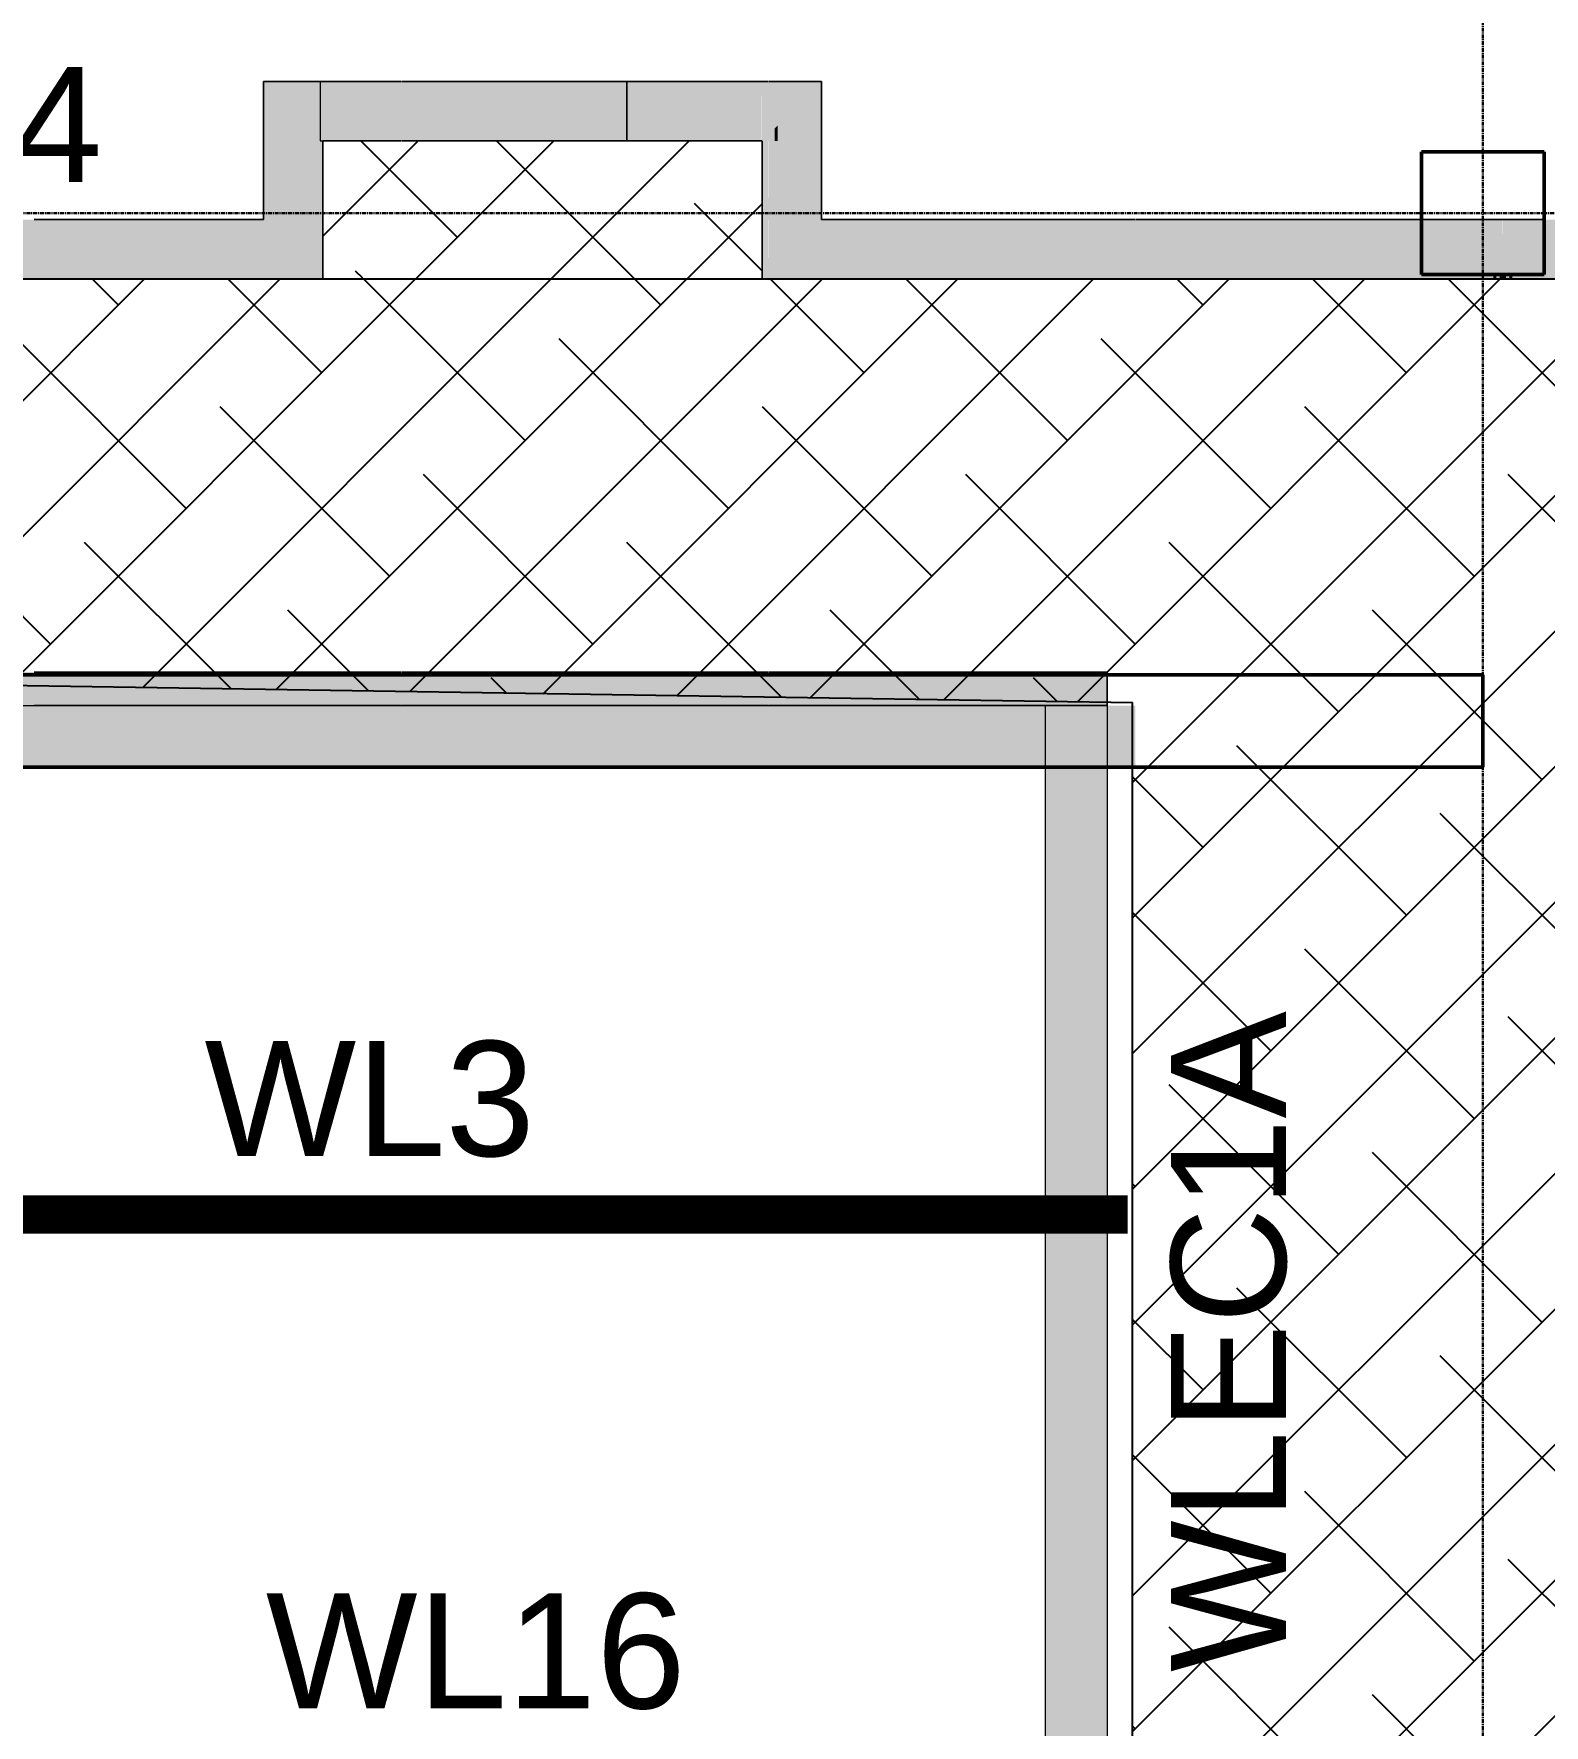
# Model space of a CAD drawing. Header units: inches. Extents: x -4126 to -1814, y 9773 to 12338.
# Drawn here: x -3343.3 to -3146.3, y 11650.1 to 11870.6 of the extents above; entities that cross this region are included whole.
import ezdxf

# ---------------------------------------------------------------- set-up
doc = ezdxf.new("R2010")
doc.units = ezdxf.units.IN
doc.header["$MEASUREMENT"] = 0
doc.linetypes.add('Grid Line 1_2_', pattern=[0.875, 0.5, -0.125, 0.125, -0.125])
for name, color, linetype, lineweight in [('A-WALL', 113, 'Continuous', 13), ('I-WALL', 2, 'Continuous', 13), ('S-COLS', 52, 'Continuous', 9), ('S-GRID', 1, 'Continuous', 9)]:
    doc.layers.add(name, color=color, linetype=linetype, lineweight=lineweight)
doc.layers.add('LOAD_HATCH', color=8, linetype='Continuous')
doc.layers.add('loads', color=1, linetype='Continuous')
doc.styles.add('Arial', font='Arial.ttf', dxfattribs={"height": 18})

# ---------------------------------------------------------------- blocks, each defined once
blk = doc.blocks.new('CTR - 1st Phase - Common Walls_rvt-1-FRAMING PLAN - 1ST FLOOR')
at = {"layer": 'A-WALL', "lineweight": 5, "transparency": 33554585}
h = blk.add_hatch(color=8, dxfattribs=at)
h.paths.add_polyline_path([(-3742.95, 11786.99), (-3727.55, 11786.99), (-3727.55, 11787.36), (-3742.95, 11787.36)], flags=0)
h.paths.add_polyline_path([(-3726.35, 11786.99), (-3725.89, 11786.99), (-3725.89, 11787.36), (-3727.15, 11787.36), (-3727.15, 11786.99), (-3726.72, 11786.99)], flags=0)
h.paths.add_polyline_path([(-3247.07, 11786.99), (-3247.07, 11787.36), (-3247.91, 11787.36), (-3247.91, 11786.99), (-3247.45, 11786.99)], flags=0)
h.paths.add_polyline_path([(-3294.95, 11786.99), (-3294.95, 11787.36), (-3295.79, 11787.36), (-3295.79, 11786.99), (-3295.33, 11786.99)], flags=0)
h.paths.add_polyline_path([(-3678.43, 11786.99), (-3678.01, 11786.99), (-3678.01, 11787.36), (-3678.84, 11787.36), (-3678.84, 11786.99), (-3678.47, 11786.99)], flags=0)
h.paths.add_polyline_path([(-3342.84, 11786.99), (-3342.84, 11787.36), (-3343.67, 11787.36), (-3343.67, 11786.99), (-3343.21, 11786.99)], flags=0)
h.paths.add_polyline_path([(-3630.54, 11786.99), (-3630.13, 11786.99), (-3630.13, 11787.36), (-3630.96, 11787.36), (-3630.96, 11786.99), (-3630.59, 11786.99)], flags=0)
h.paths.add_polyline_path([(-3390.72, 11786.99), (-3390.72, 11787.36), (-3391.55, 11787.36), (-3391.55, 11786.99), (-3391.09, 11786.99)], flags=0)
h.paths.add_polyline_path([(-3582.66, 11786.99), (-3582.25, 11786.99), (-3582.25, 11787.36), (-3583.08, 11787.36), (-3583.08, 11786.99), (-3582.7, 11786.99)], flags=0)
h.paths.add_polyline_path([(-3438.6, 11786.99), (-3438.6, 11787.36), (-3439.43, 11787.36), (-3439.43, 11786.99), (-3438.98, 11786.99)], flags=0)
h.paths.add_polyline_path([(-3534.78, 11786.99), (-3534.36, 11786.99), (-3534.36, 11787.36), (-3535.2, 11787.36), (-3535.2, 11786.99), (-3534.82, 11786.99)], flags=0)
h.paths.add_polyline_path([(-3486.48, 11786.99), (-3486.48, 11787.36), (-3487.32, 11787.36), (-3487.32, 11786.99), (-3486.86, 11786.99)], flags=0)
h = blk.add_hatch(color=8, dxfattribs=at)
h.paths.add_polyline_path([(-3534.82, 11782.99), (-3534.36, 11782.99), (-3534.36, 11786.99), (-3535.2, 11786.99), (-3535.2, 11782.99)], flags=0)
h.paths.add_polyline_path([(-3438.98, 11782.99), (-3438.6, 11782.99), (-3438.6, 11786.99), (-3439.43, 11786.99), (-3439.43, 11782.99), (-3439.02, 11782.99)], flags=0)
h.paths.add_polyline_path([(-3742.95, 11782.99), (-3727.55, 11783.23), (-3727.55, 11786.99), (-3742.95, 11786.99), (-3742.95, 11786.39)], flags=0)
h.paths.add_polyline_path([(-3486.48, 11782.99), (-3486.48, 11786.99), (-3487.32, 11786.99), (-3487.32, 11782.99), (-3486.86, 11782.99)], flags=0)
h.paths.add_polyline_path([(-3247.07, 11782.99), (-3247.07, 11786.99), (-3247.91, 11786.99), (-3247.91, 11782.99), (-3247.45, 11782.99)], flags=0)
h.paths.add_polyline_path([(-3294.95, 11782.99), (-3294.95, 11786.99), (-3295.79, 11786.99), (-3295.79, 11782.99), (-3295.33, 11782.99)], flags=0)
h.paths.add_polyline_path([(-3678.43, 11782.99), (-3678.01, 11782.99), (-3678.01, 11786.99), (-3678.84, 11786.99), (-3678.84, 11782.99), (-3678.47, 11782.99)], flags=0)
h.paths.add_polyline_path([(-3630.54, 11782.99), (-3630.13, 11782.99), (-3630.13, 11786.99), (-3630.96, 11786.99), (-3630.96, 11782.99), (-3630.59, 11782.99)], flags=0)
h.paths.add_polyline_path([(-3342.84, 11782.99), (-3342.84, 11786.99), (-3343.67, 11786.99), (-3343.67, 11782.99), (-3343.21, 11782.99)], flags=0)
h.paths.add_polyline_path([(-3582.66, 11782.99), (-3582.25, 11782.99), (-3582.25, 11786.99), (-3583.08, 11786.99), (-3583.08, 11782.99), (-3582.7, 11782.99)], flags=0)
h.paths.add_polyline_path([(-3391.13, 11782.99), (-3390.72, 11782.99), (-3390.72, 11786.99), (-3391.55, 11786.99), (-3391.55, 11782.99), (-3391.18, 11782.99)], flags=0)
h.paths.add_polyline_path([(-3727.15, 11783.24), (-3725.89, 11783.26), (-3725.89, 11786.99), (-3727.15, 11786.99), (-3727.15, 11784.21)], flags=0)
h = blk.add_hatch(color=8, dxfattribs=at)
h.paths.add_polyline_path([(-3246.25, 11786.99), (-3203.32, 11786.99), (-3203.32, 11787.36), (-3246.25, 11787.36)], flags=0)
h.paths.add_polyline_path([(-3725.89, 11786.99), (-3725.46, 11786.99), (-3725.46, 11787.36), (-3725.89, 11787.36)], flags=0)
h.paths.add_polyline_path([(-3246.64, 11786.99), (-3246.64, 11787.36), (-3247.07, 11787.36), (-3247.07, 11786.99)], flags=0)
h.paths.add_polyline_path([(-3725.07, 11786.99), (-3679.67, 11786.99), (-3679.67, 11787.36), (-3725.07, 11787.36)], flags=0)
h.paths.add_polyline_path([(-3679.27, 11786.99), (-3678.84, 11786.99), (-3678.84, 11787.36), (-3679.27, 11787.36)], flags=0)
h.paths.add_polyline_path([(-3247.91, 11786.99), (-3247.91, 11787.36), (-3248.34, 11787.36), (-3248.34, 11786.99)], flags=0)
h.paths.add_polyline_path([(-3678.01, 11786.99), (-3677.58, 11786.99), (-3677.58, 11787.36), (-3678.01, 11787.36)], flags=0)
h.paths.add_polyline_path([(-3248.73, 11786.99), (-3248.73, 11787.36), (-3294.13, 11787.36), (-3294.13, 11786.99), (-3261.58, 11786.99)], flags=0)
h.paths.add_polyline_path([(-3677.19, 11786.99), (-3631.78, 11786.99), (-3631.78, 11787.36), (-3677.19, 11787.36)], flags=0)
h.paths.add_polyline_path([(-3631.39, 11786.99), (-3630.96, 11786.99), (-3630.96, 11787.36), (-3631.39, 11787.36)], flags=0)
h.paths.add_polyline_path([(-3294.52, 11786.99), (-3294.52, 11787.36), (-3294.95, 11787.36), (-3294.95, 11786.99)], flags=0)
h.paths.add_polyline_path([(-3295.79, 11786.99), (-3295.79, 11787.36), (-3296.22, 11787.36), (-3296.22, 11786.99)], flags=0)
h.paths.add_polyline_path([(-3296.61, 11786.99), (-3296.61, 11787.36), (-3342.01, 11787.36), (-3342.01, 11786.99)], flags=0)
h.paths.add_polyline_path([(-3630.13, 11786.99), (-3629.7, 11786.99), (-3629.7, 11787.36), (-3630.13, 11787.36)], flags=0)
h.paths.add_polyline_path([(-3342.41, 11786.99), (-3342.41, 11787.36), (-3342.84, 11787.36), (-3342.84, 11786.99)], flags=0)
h.paths.add_polyline_path([(-3629.3, 11786.99), (-3583.9, 11786.99), (-3583.9, 11787.36), (-3629.3, 11787.36)], flags=0)
h.paths.add_polyline_path([(-3343.67, 11786.99), (-3343.67, 11787.36), (-3344.1, 11787.36), (-3344.1, 11786.99)], flags=0)
h.paths.add_polyline_path([(-3583.51, 11786.99), (-3583.08, 11786.99), (-3583.08, 11787.36), (-3583.51, 11787.36)], flags=0)
h.paths.add_polyline_path([(-3344.49, 11786.99), (-3344.49, 11787.36), (-3389.89, 11787.36), (-3389.89, 11786.99)], flags=0)
h.paths.add_polyline_path([(-3582.25, 11786.99), (-3581.82, 11786.99), (-3581.82, 11787.36), (-3582.25, 11787.36)], flags=0)
h.paths.add_polyline_path([(-3390.29, 11786.99), (-3390.29, 11787.36), (-3390.72, 11787.36), (-3390.72, 11786.99)], flags=0)
h.paths.add_polyline_path([(-3581.42, 11786.99), (-3536.02, 11786.99), (-3536.02, 11787.36), (-3581.42, 11787.36)], flags=0)
h.paths.add_polyline_path([(-3391.55, 11786.99), (-3391.55, 11787.36), (-3391.98, 11787.36), (-3391.98, 11786.99)], flags=0)
h.paths.add_polyline_path([(-3535.63, 11786.99), (-3535.2, 11786.99), (-3535.2, 11787.36), (-3535.63, 11787.36)], flags=0)
h.paths.add_polyline_path([(-3392.37, 11786.99), (-3392.37, 11787.36), (-3437.78, 11787.36), (-3437.78, 11786.99), (-3396.64, 11786.99)], flags=0)
h.paths.add_polyline_path([(-3438.17, 11786.99), (-3438.17, 11787.36), (-3438.6, 11787.36), (-3438.6, 11786.99)], flags=0)
h.paths.add_polyline_path([(-3534.36, 11786.99), (-3533.93, 11786.99), (-3533.93, 11787.36), (-3534.36, 11787.36)], flags=0)
h.paths.add_polyline_path([(-3533.54, 11786.99), (-3488.14, 11786.99), (-3488.14, 11787.36), (-3533.54, 11787.36)], flags=0)
h.paths.add_polyline_path([(-3467.77, 11786.99), (-3440.26, 11787.03), (-3440.26, 11787.36), (-3485.66, 11787.36), (-3485.66, 11786.99), (-3472.32, 11786.99)], flags=0)
h.paths.add_polyline_path([(-3487.32, 11786.99), (-3487.32, 11787.36), (-3487.74, 11787.36), (-3487.74, 11786.99)], flags=0)
h.paths.add_polyline_path([(-3486.48, 11786.99), (-3486.05, 11786.99), (-3486.05, 11787.36), (-3486.48, 11787.36), (-3486.48, 11787.07)], flags=0)
h.paths.add_polyline_path([(-3439.43, 11786.99), (-3439.43, 11787.36), (-3439.86, 11787.36), (-3439.86, 11786.99)], flags=0)
h = blk.add_hatch(color=8, dxfattribs=at)
h.paths.add_polyline_path([(-3715.66, 11782.99), (-3679.67, 11782.99), (-3679.67, 11786.99), (-3725.07, 11786.99), (-3725.07, 11783.27), (-3718.71, 11783.37)], flags=0)
h.paths.add_polyline_path([(-3658.32, 11782.99), (-3631.78, 11782.99), (-3631.78, 11786.99), (-3677.19, 11786.99), (-3677.19, 11782.99), (-3660.32, 11782.99)], flags=0)
h.paths.add_polyline_path([(-3631.39, 11782.99), (-3630.96, 11782.99), (-3630.96, 11786.99), (-3631.39, 11786.99), (-3631.39, 11784.76)], flags=0)
h.paths.add_polyline_path([(-3677.58, 11782.99), (-3677.58, 11786.99), (-3678.01, 11786.99), (-3678.01, 11782.99)], flags=0)
h.paths.add_polyline_path([(-3678.84, 11782.99), (-3678.84, 11786.99), (-3679.27, 11786.99), (-3679.27, 11782.99)], flags=0)
h.paths.add_polyline_path([(-3582.25, 11782.99), (-3581.82, 11782.99), (-3581.82, 11786.99), (-3582.25, 11786.99), (-3582.25, 11785.54)], flags=0)
h.paths.add_polyline_path([(-3629.7, 11782.99), (-3629.7, 11786.99), (-3630.13, 11786.99), (-3630.13, 11782.99)], flags=0)
h.paths.add_polyline_path([(-3487.32, 11782.99), (-3487.32, 11786.99), (-3487.74, 11786.99), (-3487.74, 11782.99)], flags=0)
h.paths.add_polyline_path([(-3488.14, 11782.99), (-3488.14, 11786.99), (-3533.54, 11786.99), (-3533.54, 11782.99), (-3531.71, 11782.99)], flags=0)
h.paths.add_polyline_path([(-3533.93, 11782.99), (-3533.93, 11786.99), (-3534.36, 11786.99), (-3534.36, 11782.99)], flags=0)
h.paths.add_polyline_path([(-3535.2, 11782.99), (-3535.2, 11786.99), (-3535.63, 11786.99), (-3535.63, 11782.99)], flags=0)
h.paths.add_polyline_path([(-3629.3, 11782.99), (-3583.9, 11782.99), (-3583.9, 11786.99), (-3629.3, 11786.99), (-3629.3, 11784.8)], flags=0)
h.paths.add_polyline_path([(-3583.51, 11782.99), (-3583.08, 11782.99), (-3583.08, 11786.99), (-3583.51, 11786.99), (-3583.51, 11785.52)], flags=0)
h.paths.add_polyline_path([(-3536.02, 11782.99), (-3536.02, 11786.99), (-3581.42, 11786.99), (-3581.42, 11782.99)], flags=0)
h.paths.add_polyline_path([(-3460.02, 11782.99), (-3440.26, 11782.99), (-3440.26, 11786.99), (-3485.66, 11786.99), (-3485.66, 11782.99), (-3467.77, 11782.99)], flags=0)
h.paths.add_polyline_path([(-3344.1, 11782.99), (-3343.67, 11782.99), (-3343.67, 11786.99), (-3344.1, 11786.99), (-3344.1, 11785.32)], flags=0)
h.paths.add_polyline_path([(-3486.05, 11782.99), (-3486.05, 11786.99), (-3486.48, 11786.99), (-3486.48, 11782.99)], flags=0)
h.paths.add_polyline_path([(-3344.49, 11782.99), (-3344.49, 11786.99), (-3389.89, 11786.99), (-3389.89, 11782.99)], flags=0)
h.paths.add_polyline_path([(-3390.29, 11782.99), (-3390.29, 11786.99), (-3390.72, 11786.99), (-3390.72, 11782.99)], flags=0)
h.paths.add_polyline_path([(-3391.55, 11782.99), (-3391.55, 11786.99), (-3391.98, 11786.99), (-3391.98, 11782.99)], flags=0)
h.paths.add_polyline_path([(-3439.86, 11782.99), (-3439.43, 11782.99), (-3439.43, 11786.99), (-3439.86, 11786.99), (-3439.86, 11786.9)], flags=0)
h.paths.add_polyline_path([(-3392.37, 11782.99), (-3392.37, 11786.99), (-3437.78, 11786.99), (-3437.78, 11782.99), (-3396.64, 11782.99)], flags=0)
h.paths.add_polyline_path([(-3438.17, 11782.99), (-3438.17, 11786.99), (-3438.6, 11786.99), (-3438.6, 11782.99)], flags=0)
h.paths.add_polyline_path([(-3342.41, 11782.99), (-3342.41, 11786.99), (-3342.84, 11786.99), (-3342.84, 11782.99)], flags=0)
h.paths.add_polyline_path([(-3296.22, 11782.99), (-3295.79, 11782.99), (-3295.79, 11786.99), (-3296.22, 11786.99), (-3296.22, 11784.53)], flags=0)
h.paths.add_polyline_path([(-3296.61, 11782.99), (-3296.61, 11786.99), (-3342.01, 11786.99), (-3342.01, 11782.99)], flags=0)
h.paths.add_polyline_path([(-3248.73, 11782.99), (-3248.73, 11786.99), (-3294.13, 11786.99), (-3294.13, 11782.99), (-3260.32, 11782.99)], flags=0)
h.paths.add_polyline_path([(-3203.32, 11782.99), (-3203.32, 11786.99), (-3246.25, 11786.99), (-3246.25, 11782.99), (-3211.32, 11782.99)], flags=0)
h.paths.add_polyline_path([(-3247.07, 11782.99), (-3246.64, 11782.99), (-3246.64, 11786.99), (-3247.07, 11786.99), (-3247.07, 11783.49)], flags=0)
h.paths.add_polyline_path([(-3248.34, 11782.99), (-3247.91, 11782.99), (-3247.91, 11786.99), (-3248.34, 11786.99), (-3248.34, 11783.44)], flags=0)
h.paths.add_polyline_path([(-3294.95, 11782.99), (-3294.52, 11782.99), (-3294.52, 11786.99), (-3294.95, 11786.99), (-3294.95, 11784.51)], flags=0)
h.paths.add_polyline_path([(-3725.89, 11783.26), (-3725.46, 11783.27), (-3725.46, 11786.99), (-3725.89, 11786.99), (-3725.89, 11784.03)], flags=0)
h = blk.add_hatch(color=8, dxfattribs=at)
h.paths.add_polyline_path([(-3246.25, 11786.99), (-3246.25, 11787.36), (-3246.64, 11787.36), (-3246.64, 11786.99)], flags=0)
h.paths.add_polyline_path([(-3679.67, 11786.99), (-3679.27, 11786.99), (-3679.27, 11787.36), (-3679.67, 11787.36)], flags=0)
h.paths.add_polyline_path([(-3725.46, 11786.99), (-3725.07, 11786.99), (-3725.07, 11787.36), (-3725.46, 11787.36)], flags=0)
h.paths.add_polyline_path([(-3248.34, 11786.99), (-3248.34, 11787.36), (-3248.73, 11787.36), (-3248.73, 11786.99)], flags=0)
h.paths.add_polyline_path([(-3677.58, 11786.99), (-3677.19, 11786.99), (-3677.19, 11787.36), (-3677.58, 11787.36)], flags=0)
h.paths.add_polyline_path([(-3294.13, 11786.99), (-3294.13, 11787.36), (-3294.52, 11787.36), (-3294.52, 11786.99)], flags=0)
h.paths.add_polyline_path([(-3631.78, 11786.99), (-3631.39, 11786.99), (-3631.39, 11787.36), (-3631.78, 11787.36)], flags=0)
h.paths.add_polyline_path([(-3342.01, 11786.99), (-3342.01, 11787.36), (-3342.41, 11787.36), (-3342.41, 11786.99)], flags=0)
h.paths.add_polyline_path([(-3583.9, 11786.99), (-3583.51, 11786.99), (-3583.51, 11787.36), (-3583.9, 11787.36)], flags=0)
h.paths.add_polyline_path([(-3296.22, 11786.99), (-3296.22, 11787.36), (-3296.61, 11787.36), (-3296.61, 11786.99)], flags=0)
h.paths.add_polyline_path([(-3629.7, 11786.99), (-3629.3, 11786.99), (-3629.3, 11787.36), (-3629.7, 11787.36)], flags=0)
h.paths.add_polyline_path([(-3389.89, 11786.99), (-3389.89, 11787.36), (-3390.29, 11787.36), (-3390.29, 11786.99)], flags=0)
h.paths.add_polyline_path([(-3536.02, 11786.99), (-3535.63, 11786.99), (-3535.63, 11787.36), (-3536.02, 11787.36)], flags=0)
h.paths.add_polyline_path([(-3344.1, 11786.99), (-3344.1, 11787.36), (-3344.49, 11787.36), (-3344.49, 11786.99)], flags=0)
h.paths.add_polyline_path([(-3581.82, 11786.99), (-3581.42, 11786.99), (-3581.42, 11787.36), (-3581.82, 11787.36)], flags=0)
h.paths.add_polyline_path([(-3391.98, 11786.99), (-3391.98, 11787.36), (-3392.37, 11787.36), (-3392.37, 11786.99)], flags=0)
h.paths.add_polyline_path([(-3438.17, 11786.99), (-3437.78, 11786.99), (-3437.78, 11787.36), (-3438.17, 11787.36), (-3438.17, 11786.99)], flags=0)
h.paths.add_polyline_path([(-3488.14, 11786.99), (-3487.74, 11786.99), (-3487.74, 11787.36), (-3488.14, 11787.36), (-3488.14, 11787.04)], flags=0)
h.paths.add_polyline_path([(-3533.93, 11786.99), (-3533.54, 11786.99), (-3533.54, 11787.36), (-3533.93, 11787.36)], flags=0)
h.paths.add_polyline_path([(-3486.05, 11786.99), (-3485.66, 11786.99), (-3485.66, 11787.36), (-3486.05, 11787.36), (-3486.05, 11787.07)], flags=0)
h.paths.add_polyline_path([(-3439.86, 11786.99), (-3439.86, 11787.36), (-3440.26, 11787.36), (-3440.26, 11786.99)], flags=0)
h = blk.add_hatch(color=8, dxfattribs=at)
h.paths.add_polyline_path([(-3677.19, 11782.99), (-3677.19, 11786.99), (-3677.58, 11786.99), (-3677.58, 11782.99)], flags=0)
h.paths.add_polyline_path([(-3631.78, 11782.99), (-3631.39, 11782.99), (-3631.39, 11786.99), (-3631.78, 11786.99), (-3631.78, 11784.76)], flags=0)
h.paths.add_polyline_path([(-3679.67, 11782.99), (-3679.27, 11782.99), (-3679.27, 11786.99), (-3679.67, 11786.99), (-3679.67, 11783.95)], flags=0)
h.paths.add_polyline_path([(-3533.54, 11782.99), (-3533.54, 11786.99), (-3533.93, 11786.99), (-3533.93, 11782.99)], flags=0)
h.paths.add_polyline_path([(-3581.42, 11782.99), (-3581.42, 11786.99), (-3581.82, 11786.99), (-3581.82, 11782.99)], flags=0)
h.paths.add_polyline_path([(-3488.14, 11782.99), (-3487.74, 11782.99), (-3487.74, 11786.99), (-3488.14, 11786.99)], flags=0)
h.paths.add_polyline_path([(-3536.02, 11782.99), (-3535.63, 11782.99), (-3535.63, 11786.99), (-3536.02, 11786.99), (-3536.02, 11786.28)], flags=0)
h.paths.add_polyline_path([(-3629.3, 11782.99), (-3629.3, 11786.99), (-3629.7, 11786.99), (-3629.7, 11782.99)], flags=0)
h.paths.add_polyline_path([(-3583.9, 11782.99), (-3583.51, 11782.99), (-3583.51, 11786.99), (-3583.9, 11786.99), (-3583.9, 11785.52)], flags=0)
h.paths.add_polyline_path([(-3439.86, 11782.99), (-3439.86, 11786.99), (-3440.26, 11786.99), (-3440.26, 11782.99)], flags=0)
h.paths.add_polyline_path([(-3485.66, 11782.99), (-3485.66, 11786.99), (-3486.05, 11786.99), (-3486.05, 11782.99)], flags=0)
h.paths.add_polyline_path([(-3437.78, 11782.99), (-3437.78, 11786.99), (-3438.17, 11786.99), (-3438.17, 11782.99)], flags=0)
h.paths.add_polyline_path([(-3344.1, 11782.99), (-3344.1, 11786.99), (-3344.49, 11786.99), (-3344.49, 11782.99)], flags=0)
h.paths.add_polyline_path([(-3392.37, 11782.99), (-3391.98, 11782.99), (-3391.98, 11786.99), (-3392.37, 11786.99), (-3392.37, 11786.12)], flags=0)
h.paths.add_polyline_path([(-3389.89, 11782.99), (-3389.89, 11786.99), (-3390.29, 11786.99), (-3390.29, 11782.99)], flags=0)
h.paths.add_polyline_path([(-3342.01, 11782.99), (-3342.01, 11786.99), (-3342.41, 11786.99), (-3342.41, 11782.99)], flags=0)
h.paths.add_polyline_path([(-3296.61, 11782.99), (-3296.22, 11782.99), (-3296.22, 11786.99), (-3296.61, 11786.99), (-3296.61, 11784.53)], flags=0)
h.paths.add_polyline_path([(-3294.52, 11782.99), (-3294.13, 11782.99), (-3294.13, 11786.99), (-3294.52, 11786.99), (-3294.52, 11784.5)], flags=0)
h.paths.add_polyline_path([(-3246.25, 11782.99), (-3246.25, 11786.99), (-3246.64, 11786.99), (-3246.64, 11782.99)], flags=0)
h.paths.add_polyline_path([(-3248.73, 11782.99), (-3248.34, 11782.99), (-3248.34, 11786.99), (-3248.73, 11786.99), (-3248.73, 11783.43)], flags=0)
h.paths.add_polyline_path([(-3725.46, 11783.27), (-3725.07, 11783.27), (-3725.07, 11786.99), (-3725.46, 11786.99), (-3725.46, 11783.97)], flags=0)
at = {"layer": 'I-WALL', "lineweight": 5, "transparency": 33554585}
h = blk.add_hatch(color=8, dxfattribs=at)
h.paths.add_polyline_path([(-3246.25, 11856.61), (-3240.55, 11856.61), (-3240.55, 11864.36), (-3246.25, 11864.36), (-3246.25, 11858.66)], flags=0)
h.paths.add_polyline_path([(-3246.64, 11856.61), (-3246.64, 11864.36), (-3247.07, 11864.36), (-3247.07, 11857.84), (-3247.45, 11857.47), (-3247.45, 11856.61), (-3247.07, 11856.61)], flags=0)
h.paths.add_polyline_path([(-3265.92, 11856.61), (-3248.73, 11856.61), (-3248.73, 11864.36), (-3265.92, 11864.36)], flags=0)
h.paths.add_polyline_path([(-3247.53, 11856.61), (-3247.53, 11857.38), (-3247.91, 11857.01), (-3247.91, 11864.36), (-3248.34, 11864.36), (-3248.3, 11856.61), (-3247.91, 11856.61)], flags=0)
h.paths.add_polyline_path([(-3313.3, 11856.61), (-3305.92, 11856.61), (-3305.92, 11864.36), (-3313.3, 11864.36)], flags=0)
h = blk.add_hatch(color=8, dxfattribs=at)
h.paths.add_polyline_path([(-3294.13, 11856.61), (-3265.92, 11856.61), (-3265.92, 11864.36), (-3294.13, 11864.36)], flags=0)
h.paths.add_polyline_path([(-3296.61, 11856.61), (-3296.61, 11864.36), (-3305.92, 11864.36), (-3305.92, 11856.61), (-3305.55, 11856.61)], flags=0)
h.paths.add_polyline_path([(-3295.79, 11856.61), (-3295.79, 11864.36), (-3296.22, 11864.36), (-3296.22, 11856.61)], flags=0)
h.paths.add_polyline_path([(-3294.52, 11856.61), (-3294.52, 11864.36), (-3294.95, 11864.36), (-3294.95, 11856.61)], flags=0)
h = blk.add_hatch(color=8, dxfattribs=at)
h.paths.add_polyline_path([(-3294.52, 11856.61), (-3294.13, 11856.61), (-3294.13, 11864.36), (-3294.52, 11864.36)], flags=0)
h.paths.add_polyline_path([(-3296.61, 11856.61), (-3296.22, 11856.61), (-3296.22, 11864.36), (-3296.61, 11864.36)], flags=0)
for points in [[(-3295.79, 11856.61), (-3294.95, 11856.61), (-3294.95, 11864.36), (-3295.79, 11864.36)], [(-3247.49, 11856.61), (-3247.45, 11856.61), (-3247.45, 11857.47), (-3247.07, 11857.84), (-3247.07, 11864.36), (-3247.91, 11864.36), (-3247.91, 11857.01), (-3247.53, 11857.38), (-3247.53, 11856.61)], [(-3246.64, 11856.61), (-3246.25, 11856.61), (-3246.25, 11858.66), (-3246.64, 11858.27)], [(-3305.55, 11846.36), (-3305.55, 11856.61), (-3313.3, 11856.61), (-3313.3, 11846.36), (-3305.92, 11846.36)], [(-3247.53, 11846.36), (-3247.45, 11846.36), (-3247.49, 11856.61), (-3247.53, 11856.61)], [(-3246.64, 11846.36), (-3246.25, 11846.36), (-3246.25, 11856.61), (-3246.64, 11856.61)], [(-3246.64, 11840.27), (-3246.25, 11840.66), (-3246.25, 11846.36), (-3246.64, 11846.36), (-3246.64, 11842.49)], [(-3154.32, 11839.19), (-3154.31, 11839.19), (-3154.32, 11846.36), (-3162.32, 11846.36), (-3162.32, 11839.19), (-3162.24, 11839.19)], [(-3151.77, 11839.19), (-3151.31, 11839.19), (-3151.31, 11840.19), (-3151.73, 11840.19), (-3151.77, 11846.36), (-3152.14, 11846.36), (-3152.14, 11839.19)], [(-3151.73, 11840.19), (-3146.32, 11840.19), (-3146.37, 11846.36), (-3151.73, 11846.36), (-3151.73, 11842.49)], [(-3141.25, 11840.19), (-3141.25, 11842.49), (-3141.37, 11842.49), (-3141.37, 11846.36), (-3146.32, 11846.36), (-3146.32, 11840.19), (-3141.3, 11840.19)], [(-3151.77, 11838.61), (-3151.31, 11838.61), (-3151.31, 11839.19), (-3152.14, 11839.19), (-3152.14, 11838.61)]]:
    blk.add_hatch(color=8, dxfattribs=at).paths.add_polyline_path(points, flags=0)
h = blk.add_hatch(color=8, dxfattribs=at)
h.paths.add_polyline_path([(-3248.73, 11856.61), (-3248.34, 11856.63), (-3248.34, 11864.36), (-3248.73, 11864.36), (-3248.73, 11856.8)], flags=0)
h.paths.add_polyline_path([(-3246.64, 11858.27), (-3246.25, 11858.66), (-3246.25, 11864.36), (-3246.64, 11864.36), (-3246.64, 11858.98)], flags=0)
h = blk.add_hatch(color=8, dxfattribs=at)
h.paths.add_polyline_path([(-3246.25, 11846.36), (-3240.55, 11846.36), (-3240.55, 11856.61), (-3246.25, 11856.61)], flags=0)
h.paths.add_polyline_path([(-3247.53, 11846.36), (-3247.53, 11856.61), (-3248.3, 11856.61), (-3248.3, 11846.36), (-3247.91, 11846.36)], flags=0)
h.paths.add_polyline_path([(-3247.45, 11846.36), (-3246.64, 11846.36), (-3246.64, 11856.61), (-3247.45, 11856.61)], flags=0)
h = blk.add_hatch(color=8, dxfattribs=at)
h.paths.add_polyline_path([(-3391.55, 11838.61), (-3391.55, 11846.36), (-3391.98, 11846.36), (-3391.98, 11838.61)], flags=0)
h.paths.add_polyline_path([(-3389.89, 11838.61), (-3344.49, 11838.61), (-3344.49, 11846.36), (-3389.89, 11846.36), (-3389.89, 11842.32)], flags=0)
h.paths.add_polyline_path([(-3438.6, 11838.61), (-3438.17, 11838.61), (-3438.17, 11846.36), (-3438.6, 11846.36), (-3438.6, 11839.75)], flags=0)
h.paths.add_polyline_path([(-3437.78, 11838.61), (-3392.37, 11838.61), (-3392.37, 11846.36), (-3437.78, 11846.36), (-3437.78, 11839.79)], flags=0)
h.paths.add_polyline_path([(-3344.1, 11838.61), (-3343.67, 11838.61), (-3343.67, 11846.36), (-3344.1, 11846.36), (-3344.1, 11842.49)], flags=0)
h.paths.add_polyline_path([(-3313.3, 11838.61), (-3305.55, 11838.61), (-3305.55, 11846.36), (-3342.01, 11846.36), (-3342.01, 11838.61)], flags=0)
h.paths.add_polyline_path([(-3342.41, 11838.61), (-3342.41, 11846.36), (-3342.84, 11846.36), (-3342.84, 11838.61)], flags=0)
h.paths.add_polyline_path([(-3390.29, 11838.61), (-3390.29, 11846.36), (-3390.72, 11846.36), (-3390.72, 11838.61)], flags=0)
h.paths.add_polyline_path([(-3440.26, 11838.61), (-3440.26, 11846.36), (-3459.27, 11846.36), (-3459.27, 11842.49), (-3460.02, 11842.47), (-3460.02, 11838.61), (-3459.27, 11838.61)], flags=0)
h.paths.add_polyline_path([(-3439.86, 11838.61), (-3439.43, 11838.61), (-3439.43, 11846.36), (-3439.86, 11846.36), (-3439.86, 11839.68)], flags=0)
h = blk.add_hatch(color=8, dxfattribs=at)
h.paths.add_polyline_path([(-3439.86, 11838.61), (-3439.86, 11846.36), (-3440.26, 11846.36), (-3440.26, 11838.61)], flags=0)
h.paths.add_polyline_path([(-3438.17, 11838.61), (-3437.78, 11838.61), (-3437.78, 11846.36), (-3438.17, 11846.36), (-3438.17, 11839.77)], flags=0)
h.paths.add_polyline_path([(-3344.49, 11838.61), (-3344.1, 11838.61), (-3344.1, 11846.36), (-3344.49, 11846.36), (-3344.49, 11842.49)], flags=0)
h.paths.add_polyline_path([(-3342.01, 11838.61), (-3342.01, 11846.36), (-3342.41, 11846.36), (-3342.41, 11838.61)], flags=0)
h.paths.add_polyline_path([(-3390.29, 11838.61), (-3389.89, 11838.61), (-3389.89, 11846.36), (-3390.29, 11846.36), (-3390.29, 11842.3)], flags=0)
h.paths.add_polyline_path([(-3392.37, 11838.61), (-3391.98, 11838.61), (-3391.98, 11846.36), (-3392.37, 11846.36), (-3392.37, 11842.19)], flags=0)
h = blk.add_hatch(color=8, dxfattribs=at)
h.paths.add_polyline_path([(-3439.43, 11838.61), (-3438.6, 11838.61), (-3438.6, 11846.36), (-3439.43, 11846.36), (-3439.43, 11839.7)], flags=0)
h.paths.add_polyline_path([(-3391.55, 11838.61), (-3390.72, 11838.61), (-3390.72, 11846.36), (-3391.55, 11846.36), (-3391.55, 11842.23)], flags=0)
h.paths.add_polyline_path([(-3342.84, 11838.61), (-3342.84, 11846.36), (-3343.67, 11846.36), (-3343.67, 11838.61), (-3343.21, 11838.61)], flags=0)
h = blk.add_hatch(color=8, dxfattribs=at)
h.paths.add_polyline_path([(-3246.64, 11838.61), (-3246.64, 11846.36), (-3247.45, 11846.36), (-3247.45, 11839.47), (-3247.07, 11839.84), (-3247.07, 11838.61)], flags=0)
h.paths.add_polyline_path([(-3198.76, 11838.61), (-3198.76, 11846.36), (-3199.19, 11846.36), (-3199.19, 11838.61)], flags=0)
h.paths.add_polyline_path([(-3154.32, 11838.61), (-3154.31, 11838.61), (-3154.32, 11839.19), (-3162.32, 11839.19), (-3162.32, 11846.36), (-3198.37, 11846.36), (-3198.37, 11838.61), (-3162.24, 11838.61)], flags=0)
h.paths.add_polyline_path([(-3248.3, 11838.61), (-3247.91, 11838.61), (-3247.91, 11839.01), (-3247.53, 11839.38), (-3247.53, 11846.36), (-3248.3, 11846.36)], flags=0)
h.paths.add_polyline_path([(-3203.32, 11838.61), (-3200.85, 11838.61), (-3200.85, 11846.36), (-3246.25, 11846.36), (-3246.25, 11838.61), (-3240.55, 11838.61)], flags=0)
h.paths.add_polyline_path([(-3200.45, 11838.61), (-3200.02, 11838.61), (-3200.02, 11846.36), (-3200.45, 11846.36), (-3200.45, 11842.49)], flags=0)
h = blk.add_hatch(color=8, dxfattribs=at)
h.paths.add_polyline_path([(-3247.49, 11838.61), (-3247.07, 11838.61), (-3247.07, 11839.84), (-3247.45, 11839.47), (-3247.49, 11846.36), (-3247.53, 11846.36), (-3247.53, 11839.38), (-3247.91, 11839.01), (-3247.91, 11838.61), (-3247.53, 11838.61)], flags=0)
h.paths.add_polyline_path([(-3199.19, 11838.61), (-3199.19, 11846.36), (-3200.02, 11846.36), (-3200.02, 11838.61), (-3199.57, 11838.61)], flags=0)
h = blk.add_hatch(color=8, dxfattribs=at)
h.paths.add_polyline_path([(-3246.25, 11838.61), (-3246.25, 11840.66), (-3246.64, 11840.27), (-3246.64, 11838.61)], flags=0)
h.paths.add_polyline_path([(-3200.85, 11838.61), (-3200.45, 11838.61), (-3200.45, 11846.36), (-3200.85, 11846.36), (-3200.85, 11842.49)], flags=0)
h.paths.add_polyline_path([(-3198.37, 11838.61), (-3198.37, 11846.36), (-3198.76, 11846.36), (-3198.76, 11838.61)], flags=0)
h = blk.add_hatch(color=8, dxfattribs=at)
h.paths.add_polyline_path([(-3146.32, 11839.19), (-3146.32, 11840.19), (-3150.49, 11840.19), (-3150.49, 11839.19), (-3146.4, 11839.19)], flags=0)
h.paths.add_polyline_path([(-3152.14, 11839.19), (-3152.14, 11846.36), (-3152.57, 11846.36), (-3152.57, 11839.19)], flags=0)
h.paths.add_polyline_path([(-3152.97, 11839.19), (-3152.97, 11846.36), (-3154.31, 11846.36), (-3154.31, 11839.19)], flags=0)
h.paths.add_polyline_path([(-3150.88, 11839.19), (-3150.88, 11840.19), (-3151.31, 11840.19), (-3151.31, 11839.19)], flags=0)
h = blk.add_hatch(color=8, dxfattribs=at)
h.paths.add_polyline_path([(-3152.57, 11839.19), (-3152.57, 11846.36), (-3152.97, 11846.36), (-3152.97, 11839.19)], flags=0)
h.paths.add_polyline_path([(-3150.49, 11839.19), (-3150.49, 11840.19), (-3150.88, 11840.19), (-3150.88, 11839.19)], flags=0)
h = blk.add_hatch(color=8, dxfattribs=at)
h.paths.add_polyline_path([(-3150.88, 11838.61), (-3150.88, 11839.19), (-3151.31, 11839.19), (-3151.31, 11838.61)], flags=0)
h.paths.add_polyline_path([(-3141.25, 11838.61), (-3141.25, 11840.19), (-3146.32, 11840.19), (-3146.32, 11839.19), (-3150.49, 11839.19), (-3150.49, 11838.61), (-3141.37, 11838.61)], flags=0)
h.paths.add_polyline_path([(-3152.14, 11838.61), (-3152.14, 11839.19), (-3152.57, 11839.19), (-3152.57, 11838.61)], flags=0)
h.paths.add_polyline_path([(-3152.97, 11838.61), (-3152.97, 11839.19), (-3154.31, 11839.19), (-3154.31, 11838.61)], flags=0)
h = blk.add_hatch(color=8, dxfattribs=at)
h.paths.add_polyline_path([(-3152.57, 11838.61), (-3152.57, 11839.19), (-3152.97, 11839.19), (-3152.97, 11838.61)], flags=0)
h.paths.add_polyline_path([(-3150.49, 11838.61), (-3150.49, 11839.19), (-3150.88, 11839.19), (-3150.88, 11838.61)], flags=0)
at = {"layer": 'A-WALL', "color": 9}
for p, q in [((-3342.41, 11787.36), (-3343.21, 11787.36)), ((-3342.01, 11787.36), (-3342.41, 11787.36)), ((-3296.61, 11787.36), (-3342.01, 11787.36)), ((-3296.22, 11787.36), (-3296.61, 11787.36)), ((-3295.41, 11787.36), (-3296.22, 11787.36)), ((-3294.52, 11787.36), (-3295.33, 11787.36)), ((-3294.13, 11787.36), (-3294.52, 11787.36)), ((-3248.73, 11787.36), (-3294.13, 11787.36)), ((-3248.34, 11787.36), (-3248.73, 11787.36)), ((-3247.53, 11787.36), (-3248.34, 11787.36)), ((-3246.64, 11787.36), (-3247.45, 11787.36)), ((-3246.25, 11787.36), (-3246.64, 11787.36)), ((-3203.32, 11787.36), (-3246.25, 11787.36)), ((-3203.32, 11787.36), (-3203.32, 11786.99)), ((-3203.32, 11786.99), (-3203.32, 11782.99)), ((-3342.84, 11782.99), (-3343.21, 11782.99)), ((-3343.21, 11782.99), (-3342.84, 11782.99)), ((-3342.41, 11782.99), (-3342.84, 11782.99)), ((-3342.84, 11782.99), (-3342.41, 11782.99)), ((-3342.01, 11782.99), (-3342.41, 11782.99)), ((-3342.41, 11782.99), (-3342.01, 11782.99)), ((-3296.61, 11782.99), (-3342.01, 11782.99)), ((-3342.01, 11782.99), (-3296.61, 11782.99)), ((-3296.22, 11782.99), (-3296.61, 11782.99)), ((-3296.61, 11782.99), (-3296.22, 11782.99)), ((-3295.79, 11782.99), (-3296.22, 11782.99)), ((-3296.22, 11782.99), (-3295.79, 11782.99)), ((-3295.41, 11782.99), (-3295.79, 11782.99)), ((-3295.79, 11782.99), (-3295.41, 11782.99)), ((-3294.95, 11782.99), (-3295.33, 11782.99)), ((-3295.33, 11782.99), (-3294.95, 11782.99)), ((-3294.52, 11782.99), (-3294.95, 11782.99)), ((-3294.95, 11782.99), (-3294.52, 11782.99)), ((-3294.13, 11782.99), (-3294.52, 11782.99)), ((-3294.52, 11782.99), (-3294.13, 11782.99)), ((-3248.73, 11782.99), (-3294.13, 11782.99)), ((-3294.13, 11782.99), (-3248.73, 11782.99)), ((-3248.34, 11782.99), (-3248.73, 11782.99)), ((-3248.73, 11782.99), (-3248.34, 11782.99)), ((-3247.91, 11782.99), (-3248.34, 11782.99)), ((-3248.34, 11782.99), (-3247.91, 11782.99)), ((-3247.53, 11782.99), (-3247.91, 11782.99)), ((-3247.91, 11782.99), (-3247.53, 11782.99)), ((-3247.07, 11782.99), (-3247.45, 11782.99)), ((-3247.45, 11782.99), (-3247.07, 11782.99)), ((-3246.64, 11782.99), (-3247.07, 11782.99)), ((-3247.07, 11782.99), (-3246.64, 11782.99)), ((-3246.25, 11782.99), (-3246.64, 11782.99)), ((-3246.64, 11782.99), (-3246.25, 11782.99)), ((-3203.32, 11782.99), (-3246.25, 11782.99)), ((-3246.25, 11782.99), (-3203.32, 11782.99))]:
    blk.add_line(p, q, dxfattribs=at)
at = {"layer": 'A-WALL', "color": 253}
for p, q in [((-3343.21, 11787.36), (-3342.84, 11787.36)), ((-3342.84, 11787.36), (-3342.41, 11787.36)), ((-3342.41, 11787.36), (-3342.01, 11787.36)), ((-3342.01, 11787.36), (-3296.61, 11787.36)), ((-3296.61, 11787.36), (-3296.22, 11787.36)), ((-3296.22, 11787.36), (-3295.79, 11787.36)), ((-3295.79, 11787.36), (-3295.41, 11787.36)), ((-3295.33, 11787.36), (-3294.95, 11787.36)), ((-3294.95, 11787.36), (-3294.52, 11787.36)), ((-3294.52, 11787.36), (-3294.13, 11787.36)), ((-3294.13, 11787.36), (-3248.73, 11787.36)), ((-3248.73, 11787.36), (-3248.34, 11787.36)), ((-3248.34, 11787.36), (-3247.91, 11787.36)), ((-3247.91, 11787.36), (-3247.53, 11787.36)), ((-3247.45, 11787.36), (-3247.07, 11787.36)), ((-3247.07, 11787.36), (-3246.64, 11787.36)), ((-3246.64, 11787.36), (-3246.25, 11787.36)), ((-3246.25, 11787.36), (-3203.32, 11787.36)), ((-3203.32, 11786.99), (-3203.32, 11787.36)), ((-3203.32, 11782.99), (-3203.32, 11786.99))]:
    blk.add_line(p, q, dxfattribs=at)
at = {"layer": 'I-WALL', "color": 253}
for p, q in [((-3313.3, 11864.36), (-3296.61, 11864.36)), ((-3313.3, 11864.36), (-3313.3, 11856.61)), ((-3305.92, 11864.36), (-3305.92, 11856.61)), ((-3296.61, 11864.36), (-3296.22, 11864.36)), ((-3296.22, 11864.36), (-3295.79, 11864.36)), ((-3295.79, 11864.36), (-3295.41, 11864.36)), ((-3295.33, 11864.36), (-3294.95, 11864.36)), ((-3294.95, 11864.36), (-3294.52, 11864.36)), ((-3294.52, 11864.36), (-3294.13, 11864.36)), ((-3294.13, 11864.36), (-3248.73, 11864.36)), ((-3265.92, 11864.36), (-3265.92, 11856.61)), ((-3248.73, 11864.36), (-3248.34, 11864.36)), ((-3248.34, 11864.36), (-3247.91, 11864.36)), ((-3247.91, 11864.36), (-3247.53, 11864.36)), ((-3247.45, 11864.36), (-3247.07, 11864.36)), ((-3247.07, 11864.36), (-3246.64, 11864.36)), ((-3246.64, 11864.36), (-3246.25, 11864.36)), ((-3246.25, 11864.36), (-3240.55, 11864.36)), ((-3240.55, 11856.61), (-3240.55, 11864.36)), ((-3313.3, 11846.36), (-3313.3, 11856.61)), ((-3305.92, 11856.61), (-3305.55, 11856.61)), ((-3296.61, 11856.61), (-3305.55, 11856.61)), ((-3305.55, 11856.61), (-3305.55, 11846.36)), ((-3296.22, 11856.61), (-3296.61, 11856.61)), ((-3295.79, 11856.61), (-3296.22, 11856.61)), ((-3295.41, 11856.61), (-3295.79, 11856.61)), ((-3294.95, 11856.61), (-3295.33, 11856.61)), ((-3294.52, 11856.61), (-3294.95, 11856.61)), ((-3294.13, 11856.61), (-3294.52, 11856.61)), ((-3248.73, 11856.61), (-3294.13, 11856.61)), ((-3248.34, 11856.61), (-3248.73, 11856.61)), ((-3248.3, 11846.36), (-3248.3, 11856.61)), ((-3240.55, 11856.61), (-3240.55, 11846.36)), ((-3343.21, 11846.36), (-3342.84, 11846.36)), ((-3342.84, 11846.36), (-3342.41, 11846.36)), ((-3342.41, 11846.36), (-3342.01, 11846.36)), ((-3342.01, 11846.36), (-3313.3, 11846.36)), ((-3305.55, 11838.61), (-3305.55, 11846.36)), ((-3248.3, 11846.36), (-3248.3, 11838.61)), ((-3240.55, 11846.36), (-3200.85, 11846.36)), ((-3200.85, 11846.36), (-3200.45, 11846.36)), ((-3200.45, 11846.36), (-3200.02, 11846.36)), ((-3200.02, 11846.36), (-3199.65, 11846.36)), ((-3199.57, 11846.36), (-3199.19, 11846.36)), ((-3199.19, 11846.36), (-3198.76, 11846.36)), ((-3198.76, 11846.36), (-3198.37, 11846.36)), ((-3198.37, 11846.36), (-3162.32, 11846.36)), ((-3162.24, 11846.36), (-3154.31, 11846.36)), ((-3154.31, 11846.36), (-3152.97, 11846.36)), ((-3152.57, 11846.36), (-3152.14, 11846.36)), ((-3151.73, 11846.36), (-3146.4, 11846.36)), ((-3342.84, 11838.61), (-3343.21, 11838.61)), ((-3342.41, 11838.61), (-3342.84, 11838.61)), ((-3342.01, 11838.61), (-3342.41, 11838.61)), ((-3305.55, 11838.61), (-3342.01, 11838.61)), ((-3247.91, 11838.61), (-3248.3, 11838.61)), ((-3247.53, 11838.61), (-3247.91, 11838.61)), ((-3247.07, 11838.61), (-3247.45, 11838.61)), ((-3246.64, 11838.61), (-3247.07, 11838.61)), ((-3246.25, 11838.61), (-3246.64, 11838.61)), ((-3200.85, 11838.61), (-3246.25, 11838.61)), ((-3200.45, 11838.61), (-3200.85, 11838.61)), ((-3200.02, 11838.61), (-3200.45, 11838.61)), ((-3199.65, 11838.61), (-3200.02, 11838.61)), ((-3199.19, 11838.61), (-3199.57, 11838.61)), ((-3198.76, 11838.61), (-3199.19, 11838.61)), ((-3198.37, 11838.61), (-3198.76, 11838.61)), ((-3154.31, 11838.61), (-3198.37, 11838.61)), ((-3152.97, 11838.61), (-3154.31, 11838.61)), ((-3152.57, 11838.61), (-3152.97, 11838.61)), ((-3152.14, 11838.61), (-3152.57, 11838.61)), ((-3151.77, 11838.61), (-3152.14, 11838.61)), ((-3151.31, 11838.61), (-3151.68, 11838.61)), ((-3150.88, 11838.61), (-3151.31, 11838.61)), ((-3150.49, 11838.61), (-3150.88, 11838.61)), ((-3141.25, 11838.61), (-3150.49, 11838.61))]:
    blk.add_line(p, q, dxfattribs=at)
at = {"layer": 'I-WALL', "color": 9}
for p, q in [((-3305.92, 11864.36), (-3313.3, 11864.36)), ((-3313.3, 11856.61), (-3313.3, 11864.36)), ((-3296.61, 11864.36), (-3305.92, 11864.36)), ((-3305.92, 11864.36), (-3305.92, 11856.61)), ((-3296.22, 11864.36), (-3296.61, 11864.36)), ((-3295.41, 11864.36), (-3296.22, 11864.36)), ((-3294.52, 11864.36), (-3295.33, 11864.36)), ((-3294.13, 11864.36), (-3294.52, 11864.36)), ((-3265.92, 11864.36), (-3294.13, 11864.36)), ((-3248.73, 11864.36), (-3265.92, 11864.36)), ((-3265.92, 11856.61), (-3265.92, 11864.36)), ((-3248.34, 11864.36), (-3248.73, 11864.36)), ((-3247.53, 11864.36), (-3248.34, 11864.36)), ((-3246.64, 11864.36), (-3247.45, 11864.36)), ((-3246.25, 11864.36), (-3246.64, 11864.36)), ((-3240.55, 11864.36), (-3246.25, 11864.36)), ((-3240.55, 11864.36), (-3240.55, 11856.61)), ((-3313.3, 11856.61), (-3313.3, 11846.36)), ((-3305.92, 11856.61), (-3305.55, 11856.61)), ((-3305.55, 11856.61), (-3296.61, 11856.61)), ((-3305.55, 11846.36), (-3305.55, 11856.61)), ((-3296.61, 11856.61), (-3296.22, 11856.61)), ((-3296.22, 11856.61), (-3295.41, 11856.61)), ((-3295.33, 11856.61), (-3294.52, 11856.61)), ((-3294.52, 11856.61), (-3294.13, 11856.61)), ((-3294.13, 11856.61), (-3265.92, 11856.61)), ((-3265.92, 11856.61), (-3248.73, 11856.61)), ((-3248.73, 11856.61), (-3248.34, 11856.61)), ((-3248.3, 11856.61), (-3248.3, 11846.36)), ((-3240.55, 11846.36), (-3240.55, 11856.61)), ((-3342.41, 11846.36), (-3343.21, 11846.36)), ((-3342.01, 11846.36), (-3342.41, 11846.36)), ((-3313.3, 11846.36), (-3342.01, 11846.36)), ((-3305.55, 11846.36), (-3305.55, 11838.61)), ((-3248.3, 11838.61), (-3248.3, 11846.36)), ((-3200.85, 11846.36), (-3240.55, 11846.36)), ((-3200.45, 11846.36), (-3200.85, 11846.36)), ((-3199.65, 11846.36), (-3200.45, 11846.36)), ((-3198.76, 11846.36), (-3199.57, 11846.36)), ((-3198.37, 11846.36), (-3198.76, 11846.36)), ((-3162.32, 11846.36), (-3198.37, 11846.36)), ((-3154.31, 11846.36), (-3162.24, 11846.36)), ((-3152.97, 11846.36), (-3154.31, 11846.36)), ((-3152.57, 11846.36), (-3152.97, 11846.36)), ((-3152.97, 11846.36), (-3152.57, 11846.36)), ((-3152.14, 11846.36), (-3152.57, 11846.36)), ((-3151.77, 11846.36), (-3152.14, 11846.36)), ((-3152.14, 11846.36), (-3151.77, 11846.36)), ((-3146.4, 11846.36), (-3151.73, 11846.36)), ((-3343.21, 11838.61), (-3342.41, 11838.61)), ((-3342.41, 11838.61), (-3342.01, 11838.61)), ((-3342.01, 11838.61), (-3305.55, 11838.61)), ((-3248.3, 11838.61), (-3247.53, 11838.61)), ((-3247.45, 11838.61), (-3246.64, 11838.61)), ((-3246.64, 11838.61), (-3246.25, 11838.61)), ((-3246.25, 11838.61), (-3200.85, 11838.61)), ((-3200.85, 11838.61), (-3200.45, 11838.61)), ((-3200.45, 11838.61), (-3199.65, 11838.61)), ((-3199.57, 11838.61), (-3198.76, 11838.61)), ((-3198.76, 11838.61), (-3198.37, 11838.61)), ((-3198.37, 11838.61), (-3154.31, 11838.61)), ((-3154.31, 11838.61), (-3152.97, 11838.61)), ((-3152.97, 11838.61), (-3152.57, 11838.61)), ((-3152.57, 11838.61), (-3152.14, 11838.61)), ((-3152.14, 11838.61), (-3151.77, 11838.61)), ((-3151.68, 11838.61), (-3151.31, 11838.61)), ((-3151.31, 11838.61), (-3150.88, 11838.61)), ((-3150.88, 11838.61), (-3150.49, 11838.61)), ((-3150.49, 11838.61), (-3141.25, 11838.61))]:
    blk.add_line(p, q, dxfattribs=at)
blk = doc.blocks.new('034100 - Precast Structural Concrete - Column - Corbels - 16_x16_-1875306-FRAMING PLAN - 1ST FLOOR')
at = {"layer": 'S-COLS'}
for p, q in [((-8.91, 8.98), (-8.98, 8.98)), ((-8.98, 8.98), (-8.98, -7.02)), ((6.94, 8.98), (-8.91, 8.98)), ((7.02, 8.98), (6.94, 8.98)), ((7.02, -7.02), (7.02, 8.98)), ((-8.98, -7.02), (-8.91, -7.02)), ((-8.91, -7.02), (6.94, -7.02)), ((6.94, -7.02), (7.02, -7.02))]:
    blk.add_line(p, q, dxfattribs=at)
at = {"layer": 'S-COLS', "lineweight": 50}
for p, q in [((-8.98, -7.02), (-8.98, 8.98)), ((-8.98, 8.98), (-8.91, 8.98)), ((-8.91, 8.98), (6.94, 8.98)), ((6.94, 8.98), (7.02, 8.98)), ((7.02, 8.98), (7.02, -7.02)), ((-8.91, -7.02), (-8.98, -7.02)), ((6.94, -7.02), (-8.91, -7.02)), ((7.02, -7.02), (6.94, -7.02))]:
    blk.add_line(p, q, dxfattribs=at)

msp = doc.modelspace()

# ---------------------------------------------------------------- hatches: boundary and pattern name
at = {"layer": 'A-WALL', "transparency": 33554483}
h = msp.add_hatch(color=256, dxfattribs=at)
h.paths.add_polyline_path([(-3199.649, 11774.989), (-3199.607, 11774.989), (-3199.649, 11782.989), (-3203.324, 11782.989), (-3203.324, 11774.989), (-3200.024, 11774.989)], flags=0)
h.paths.add_polyline_path([(-3755.324, 11774.989), (-3755.324, 11786.989), (-3759.324, 11786.989), (-3759.324, 11774.989)], flags=0)
at = {"layer": 'A-WALL', "lineweight": 5, "transparency": 33554483}
for points in [[(-3211.324, 11774.989), (-3211.324, 11782.989), (-3755.324, 11782.989), (-3755.324, 11774.989), (-3247.072, 11774.989)], [(-3203.324, 11774.989), (-3203.324, 11782.989), (-3211.324, 11782.989), (-3211.324, 11774.989)], [(-3203.324, 11550.989), (-3203.324, 11774.989), (-3211.324, 11774.989), (-3211.324, 11550.989)]]:
    msp.add_hatch(color=256, dxfattribs=at).paths.add_polyline_path(points, flags=0)
at = {"layer": 'LOAD_HATCH'}
h = msp.add_hatch(dxfattribs=at)
h.set_pattern_fill('ANSI38', color=256, scale=100, style=0)
h.paths.add_polyline_path([(-3248.299, 11847.189), (-3248.336, 11856.614), (-3248.729, 11856.614), (-3294.131, 11856.614), (-3294.525, 11856.614), (-3295.412, 11856.614), (-3296.217, 11856.614), (-3296.611, 11856.614), (-3305.549, 11856.614), (-3305.549, 11847.189)])
h.paths.add_polyline_path([(-3305.549, 11846.364), (-3305.549, 11838.717), (-3248.299, 11838.681), (-3248.299, 11846.364), (-3248.299, 11847.189), (-3305.549, 11847.189)])
h = msp.add_hatch(dxfattribs=at)
h.set_pattern_fill('ANSI38', color=256, scale=100, style=0)
h.paths.add_polyline_path([(-3481.324, 10382.789), (-3418.524, 10381), (-3072.924, 10381), (-2509.521, 10381.514), (-2503.7, 10449.439), (-3408.924, 10449.439), (-3401.049, 11277.289), (-3371.874, 11277.289), (-3371.874, 11473.789), (-3140.124, 11473.539), (-3139.124, 11648.339), (-2778.924, 11649.339), (-2778.924, 11628.389), (-2718.724, 11628.389), (-2650.524, 11628.389), (-2650.524, 11649.339), (-2509.521, 11650), (-2509.521, 11717.264), (-3140.124, 11718), (-3140.124, 11838.614), (-3460.024, 11838.614), (-3460.024, 11787.364), (-3199.999, 11783.364), (-3199.999, 11535.189), (-3481.324, 11530.989), (-3477.974, 11244.389), (-3477.974, 10410)])

# ---------------------------------------------------------------- linework, layer by layer
at = {"layer": 'A-WALL', "lineweight": 50}
for p, q in [((-3747.324, 11786.989), (-3154.324, 11786.989)), ((-3154.324, 11786.989), (-3154.324, 11774.989)), ((-3154.324, 11774.989), (-3472.324, 11774.989))]:
    msp.add_line(p, q, dxfattribs=at)
at = {"layer": 'A-WALL'}
for p, q in [((-3747.324, 11782.989), (-3247.448, 11782.989)), ((-3247.448, 11782.989), (-3203.324, 11782.989)), ((-3211.324, 11550.989), (-3211.324, 11782.989)), ((-3203.324, 11782.989), (-3203.324, 11542.989))]:
    msp.add_line(p, q, dxfattribs=at)
at = {"layer": 'LOAD_HATCH'}
msp.add_lwpolyline([(-3477.974, 10410), (-3477.974, 11244.389), (-3481.324, 11530.989), (-3199.999, 11535.189), (-3199.999, 11783.364), (-3460.024, 11787.364), (-3460.024, 11838.614), (-3140.124, 11838.614), (-3140.124, 11718), (-2509.521, 11717.264), (-2739.924, 11717.364), (-2509.521, 11717.264), (-2509.521, 11650), (-2650.524, 11649.339), (-2650.524, 11628.389), (-2718.724, 11628.389), (-2778.924, 11628.389), (-2778.924, 11649.339), (-3139.124, 11648.339), (-3140.124, 11473.539), (-3371.874, 11473.789), (-3371.874, 11277.289), (-3401.049, 11277.289), (-3408.924, 10449.439)], dxfattribs=at)
at = {"layer": 'loads', "color": 4, "const_width": 5}
msp.add_lwpolyline([(-3200.624, 11716.639), (-3481.324, 11716.639), (-3481.324, 11530.989)], dxfattribs=at)
at = {"layer": 'S-GRID', "linetype": 'Grid Line 1_2_', "lineweight": 30}
for p, q in [((-3154.324, 9772.61), (-3154.324, 12288.555)), ((-1814.206, 11847.189), (-4076.95, 11847.189))]:
    msp.add_line(p, q, dxfattribs=at)

# ---------------------------------------------------------------- block references
at = {"lineweight": 5}
msp.add_blockref('CTR - 1st Phase - Common Walls_rvt-1-FRAMING PLAN - 1ST FLOOR', (0, 0), dxfattribs=at)
at = {"layer": 'S-COLS'}
msp.add_blockref('034100 - Precast Structural Concrete - Column - Corbels - 16_x16_-1875306-FRAMING PLAN - 1ST FLOOR', (-3153.339, 11846.205), dxfattribs=at)

# ---------------------------------------------------------------- texts
at = {"layer": 'loads', "char_height": 15, "width": 29.92125, "attachment_point": 1, "style": 'Arial'}
for s, insert in [('WL14', (-3389.027, 11866.266)), ('WL3', (-3321, 11739.266)), ('WL16', (-3313, 11667.266))]:
    msp.add_mtext(s, dxfattribs=dict(at, insert=insert))
at = {"layer": 'loads', "insert": (-3195, 11657), "char_height": 15, "width": 29.92125, "attachment_point": 1, "rotation": 90, "style": 'Arial'}
msp.add_mtext('WLEC1A', dxfattribs=at)

doc.saveas('drawing.dxf')
